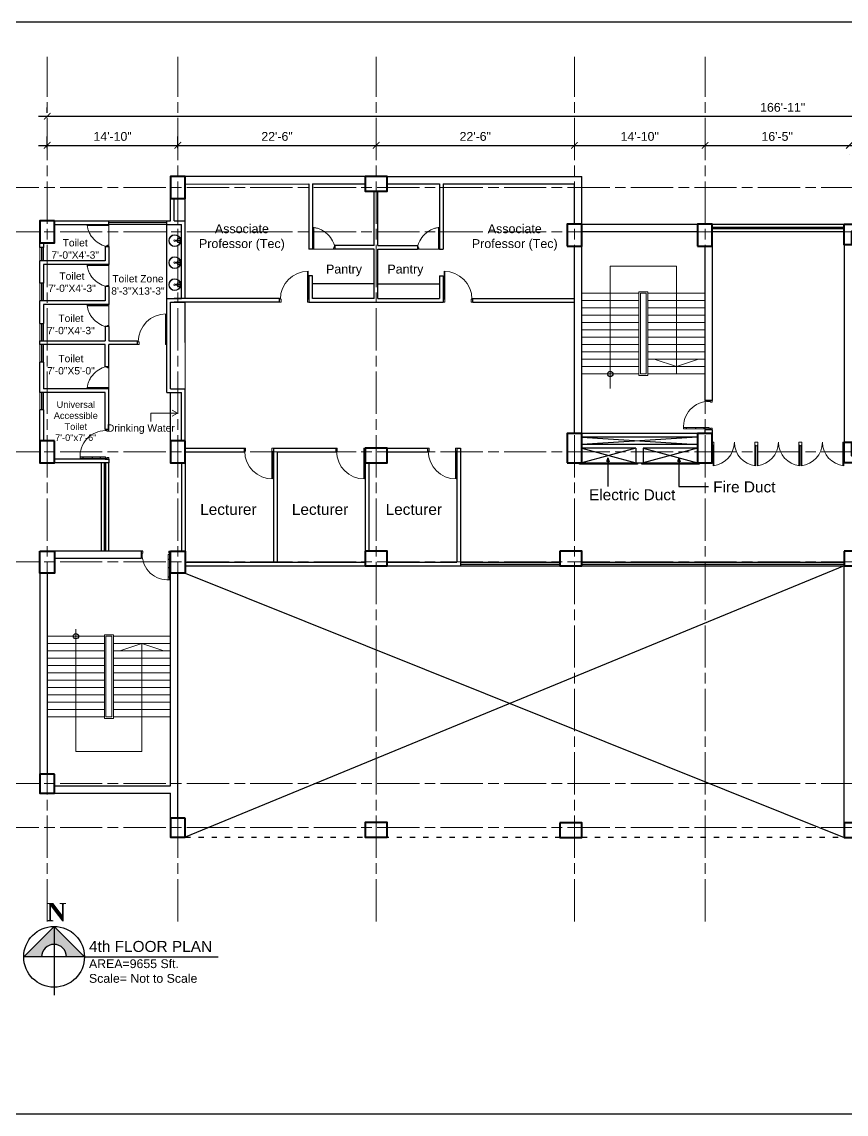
# Model space of a CAD drawing. Header units: inches. Extents: x -12 to 20935469, y -1604 to 24729220.
# Drawn here: x 20887924 to 20889047, y 24714405 to 24715893 of the extents above; entities that cross this region are included whole.
import ezdxf

# ---------------------------------------------------------------- set-up
doc = ezdxf.new("R2010")
doc.units = ezdxf.units.IN
doc.header["$LTSCALE"] = 0.03
doc.header["$MEASUREMENT"] = 0
doc.header["$PDMODE"] = 32
doc.header["$PDSIZE"] = 15
doc.linetypes.add('ACAD_ISO03W100', pattern=[30, 12, -18])
doc.linetypes.add('ACAD_ISO08W100', pattern=[36, 24, -3, 6, -3])
for name, color, linetype, lineweight in [('column', 1, 'Continuous', 40), ('Dim Line', 252, 'Continuous', 13), ('Door', 7, 'Continuous', 18), ('Gas', 21, 'Continuous', 5), ('Glass Line', 252, 'Continuous', 9), ('Grid Line', 252, 'Continuous', 18), ('Hatch', 253, 'Continuous', 15), ('Low Wall', 7, 'Continuous', 30), ('Main Wall', 7, 'Continuous', 30), ('RAIL', 23, 'Continuous', 13), ('STAIR', 46, 'Continuous', 15), ('TOILET FIXTURE', 142, 'Continuous', 5), ('wind.', 150, 'Continuous', 20)]:
    doc.layers.add(name, color=color, linetype=linetype, lineweight=lineweight)
doc.layers.add('FUR', color=251, linetype='Continuous')
doc.layers.add('TEXT', color=7, linetype='Continuous')
doc.styles.add('2', font='swisscl.ttf')
doc.styles.add('RomanS', font='arial.ttf', dxfattribs={"height": 12})
doc.styles.get("Standard").update_dxf_attribs({"font": 'timesbd.ttf'})
doc.dimstyles.new('Aec_Arch_I', dxfattribs={"dimscale": 96, "dimtxt": 12, "dimasz": 0.09375, "dimexe": 0.125, "dimexo": 0.125, "dimgap": 0.0625, "dimtad": 1, "dimdec": 0, "dimzin": 3, "dimdsep": 46, "dimlunit": 4, "dimtxsty": 'RomanS', "dimblk1": 'ARCHTICK', "dimblk2": 'ARCHTICK', "dimsah": 1, "dimcen": 0.09375, "dimdle": 0.125, "dimadec": 0, "dimazin": 0, "dimtfac": 0.75, "dimtdec": 0, "dimtmove": 2, "dimatfit": 3, "dimldrblk": 'ARCHTICK', "dimfxl": 1, "dimfrac": 1, "dimtolj": 1, "dimtzin": 0, "dimarcsym": 0})

# ---------------------------------------------------------------- blocks, each defined once
blk = doc.blocks.new('Door_45')
at = {"layer": 'Door'}
for p, q in [((1.5, 5), (1.5, 44)), ((1.5, 40), (2.2, 40)), ((2.2, 40), (2.2, 39.5)), ((2.2, 39.5), (2.7, 39.5)), ((2.7, 39.5), (2.7, 40)), ((2.7, 40), (3.5, 40)), ((3.5, 44), (3.5, 5)), ((1.5, 25.8), (2.2, 25.8)), ((2.2, 25.8), (2.2, 25.3)), ((2.2, 25.3), (2.7, 25.3)), ((2.7, 25.8), (3.5, 25.8)), ((2.7, 25.3), (2.7, 25.8)), ((0, 0), (0, 5)), ((0, 5), (1.5, 5)), ((1.5, 12.6), (2.2, 12.6)), ((3.5, 5), (1.5, 5)), ((1.5, 5), (1.5, 3)), ((1.5, 3), (2.5, 3)), ((2.2, 12.6), (2.2, 13.1)), ((2.2, 13.1), (2.7, 13.1)), ((2.5, 3), (2.5, 0)), ((2.7, 13.1), (2.7, 12.6)), ((2.7, 12.6), (3.5, 12.6)), ((42.5, 3), (42.5, 0)), ((43.5, 3), (42.5, 3)), ((45, 5), (43.5, 5)), ((43.5, 5), (43.5, 3)), ((45, 0), (45, 5)), ((2.5, 0), (0, 0)), ((42.5, 0), (45, 0))]:
    blk.add_line(p, q, dxfattribs=at)
blk.add_arc((4.7, 5.3), 38.8, 359.6233, 94.6685, dxfattribs=at)
blk = doc.blocks.new('sssss-flat-876')
at = {"layer": 'Door', "linetype": 'Continuous', "ltscale": 3}
blk.add_line((3666.5, 84027.2), (3666.5, 84055.7), dxfattribs=at)
at = {"layer": 'Door', "linetype": 'Continuous', "ltscale": 3, "extrusion": (-7.21527e-09, -3.35624e-18, 1), "elevation": 0}
for points in [[(3666.5, 84057.2), (3666.5, 84055.7), (3668.4, 84055.7), (3668.4, 84056.5), (3670.2, 84056.5), (3670.2, 84057.2)], [(3668.4, 84055.7), (3696.2, 84055.7), (3696.2, 84056.5), (3668.4, 84056.5)]]:
    blk.add_lwpolyline(points, close=True, dxfattribs=at)
at = {"layer": 'Door', "linetype": 'Continuous', "ltscale": 3, "flags": 128}
blk.add_lwpolyline([(3670.2, 84027.2, 0.04096), (3675.5, 84028.9, 0.082496), (3684.9, 84034.8, 0.052187), (3689.7, 84040, 0.043988), (3692.9, 84045, 0.036571), (3694.8, 84049.6, 0.034751), (3695.9, 84054.2, 0.011435), (3696.2, 84055.7)], format="xyb", dxfattribs=at)
at = {"layer": 'Door', "linetype": 'Continuous', "ltscale": 3}
blk.add_lwpolyline([(3666.5, 84027.2), (3666.5, 84028.7), (3668.4, 84028.7), (3668.4, 84027.9), (3670.2, 84027.9), (3670.2, 84027.2)], close=True, dxfattribs=at)
blk = doc.blocks.new('$D40')
at = {"layer": 'Door'}
for p, q in [((1, 4), (1, 42)), ((2, 0), (2, 42)), ((1, 5), (0, 5)), ((2, 0), (0, 0)), ((2, 4), (1, 4)), ((39, 4), (38, 4)), ((38, 4), (38, 0)), ((40, 0), (38, 0)), ((40, 5), (39, 5)), ((39, 5), (39, 4))]:
    blk.add_line(p, q, dxfattribs=at)
blk.add_arc((1, 4), 38, 0, 90, dxfattribs=at)
blk = doc.blocks.new('A$C36295410')
at = {"layer": 'Door'}
for p, q in [((1, 4), (1, 32)), ((2, 0), (2, 32)), ((58, 0), (58, 32)), ((59, 4), (59, 32)), ((1, 5), (0, 5)), ((2, 4), (1, 4)), ((58, 4), (59, 4)), ((59, 5), (60, 5)), ((2, 0), (0, 0)), ((58, 0), (60, 0))]:
    blk.add_line(p, q, dxfattribs=at)
for centre, start, end in [((-2.5, -0.3), 0.5906, 83.7783), ((62.5, -0.3), 96.2217, 179.4094)]:
    blk.add_arc(centre, 32.5, start, end, dxfattribs=at)
blk = doc.blocks.new('_ArchTick')
at = {"color": 0, "linetype": 'ByBlock', "lineweight": 35, "const_width": 0.15}
blk.add_lwpolyline([(-0.5, -0.5), (0.5, 0.5)], dxfattribs=at)
blk = doc.blocks.new('*D14')
at = {"layer": 'Defpoints', "color": 0, "transparency": 16777216}
for p in [(20831126.3, 24724578.2), (20830948.3, 24724562.3), (20831126.3, 24724562.3)]:
    blk.add_point(p, dxfattribs=at)
at = {"layer": 'Dim Line', "color": 0, "lineweight": -2, "transparency": 16777216}
for p, q in [((20830948.3, 24724574.3), (20830948.3, 24724590.2)), ((20831126.3, 24724574.3), (20831126.3, 24724590.2)), ((20830936.3, 24724578.2), (20831138.3, 24724578.2))]:
    blk.add_line(p, q, dxfattribs=at)
at = {"layer": 'Dim Line', "color": 0, "lineweight": -2, "transparency": 16777216, "xscale": 9, "yscale": 9, "zscale": 9, "rotation": 180}
blk.add_blockref('_ArchTick', (20830948.3, 24724578.2), dxfattribs=at)
at = {"layer": 'Dim Line', "color": 0, "lineweight": -2, "transparency": 16777216, "xscale": 9, "yscale": 9, "zscale": 9}
blk.add_blockref('_ArchTick', (20831126.3, 24724578.2), dxfattribs=at)
at = {"layer": 'Dim Line', "color": 0, "transparency": 16777216, "insert": (20831037.3, 24724590.3), "char_height": 12, "attachment_point": 5, "style": 'RomanS'}
blk.add_mtext('\\A1;14\'-10"', dxfattribs=at)
blk = doc.blocks.new('*D7')
at = {"layer": 'Defpoints', "color": 0, "transparency": 16777216}
for p in [(20831396.3, 24724578.2), (20831396.3, 24724578.2), (20831126.3, 24724562.3)]:
    blk.add_point(p, dxfattribs=at)
at = {"layer": 'Dim Line', "color": 0, "lineweight": -2, "transparency": 16777216}
for p, q in [((20831126.3, 24724574.3), (20831126.3, 24724590.2)), ((20831114.3, 24724578.2), (20831408.3, 24724578.2))]:
    blk.add_line(p, q, dxfattribs=at)
at = {"layer": 'Dim Line', "color": 0, "lineweight": -2, "transparency": 16777216, "xscale": 9, "yscale": 9, "zscale": 9, "rotation": 180}
blk.add_blockref('_ArchTick', (20831126.3, 24724578.2), dxfattribs=at)
at = {"layer": 'Dim Line', "color": 0, "lineweight": -2, "transparency": 16777216, "xscale": 9, "yscale": 9, "zscale": 9}
blk.add_blockref('_ArchTick', (20831396.3, 24724578.2), dxfattribs=at)
at = {"layer": 'Dim Line', "color": 0, "transparency": 16777216, "insert": (20831261.3, 24724590.3), "char_height": 12, "attachment_point": 5, "style": 'RomanS'}
blk.add_mtext('\\A1;22\'-6"', dxfattribs=at)
blk = doc.blocks.new('*D8')
at = {"layer": 'Defpoints', "color": 0, "transparency": 16777216}
for p in [(20831396.3, 24724578.2), (20831666.3, 24724578.2), (20831666.3, 24724578.2)]:
    blk.add_point(p, dxfattribs=at)
at = {"layer": 'Dim Line', "color": 0, "lineweight": -2, "transparency": 16777216}
blk.add_line((20831384.3, 24724578.2), (20831678.3, 24724578.2), dxfattribs=at)
at = {"layer": 'Dim Line', "color": 0, "lineweight": -2, "transparency": 16777216, "xscale": 9, "yscale": 9, "zscale": 9, "rotation": 180}
blk.add_blockref('_ArchTick', (20831396.3, 24724578.2), dxfattribs=at)
at = {"layer": 'Dim Line', "color": 0, "lineweight": -2, "transparency": 16777216, "xscale": 9, "yscale": 9, "zscale": 9}
blk.add_blockref('_ArchTick', (20831666.3, 24724578.2), dxfattribs=at)
at = {"layer": 'Dim Line', "color": 0, "transparency": 16777216, "insert": (20831531.3, 24724590.3), "char_height": 12, "attachment_point": 5, "style": 'RomanS'}
blk.add_mtext('\\A1;22\'-6"', dxfattribs=at)
blk = doc.blocks.new('*D9')
at = {"layer": 'Defpoints', "color": 0, "transparency": 16777216}
for p in [(20831666.3, 24724578.2), (20831844.3, 24724578.2), (20831844.3, 24724578.2)]:
    blk.add_point(p, dxfattribs=at)
at = {"layer": 'Dim Line', "color": 0, "lineweight": -2, "transparency": 16777216}
blk.add_line((20831654.3, 24724578.2), (20831856.3, 24724578.2), dxfattribs=at)
at = {"layer": 'Dim Line', "color": 0, "lineweight": -2, "transparency": 16777216, "xscale": 9, "yscale": 9, "zscale": 9, "rotation": 180}
blk.add_blockref('_ArchTick', (20831666.3, 24724578.2), dxfattribs=at)
at = {"layer": 'Dim Line', "color": 0, "lineweight": -2, "transparency": 16777216, "xscale": 9, "yscale": 9, "zscale": 9}
blk.add_blockref('_ArchTick', (20831844.3, 24724578.2), dxfattribs=at)
at = {"layer": 'Dim Line', "color": 0, "transparency": 16777216, "insert": (20831755.3, 24724590.3), "char_height": 12, "attachment_point": 5, "style": 'RomanS'}
blk.add_mtext('\\A1;14\'-10"', dxfattribs=at)
blk = doc.blocks.new('*D21')
at = {"layer": 'Defpoints', "color": 0, "transparency": 16777216}
for p in [(20831844.3, 24724578.2), (20832040.8, 24724578.2), (20832040.8, 24724578.2)]:
    blk.add_point(p, dxfattribs=at)
at = {"layer": 'Dim Line', "color": 0, "lineweight": -2, "transparency": 16777216}
for p, q in [((20831832.3, 24724578.2), (20832052.8, 24724578.2)), ((20831844.3, 24724566.2), (20831844.3, 24724566.2)), ((20832040.8, 24724566.2), (20832040.8, 24724566.2))]:
    blk.add_line(p, q, dxfattribs=at)
at = {"layer": 'Dim Line', "color": 0, "lineweight": -2, "transparency": 16777216, "xscale": 9, "yscale": 9, "zscale": 9, "rotation": 180}
blk.add_blockref('_ArchTick', (20831844.3, 24724578.2), dxfattribs=at)
at = {"layer": 'Dim Line', "color": 0, "lineweight": -2, "transparency": 16777216, "xscale": 9, "yscale": 9, "zscale": 9}
blk.add_blockref('_ArchTick', (20832040.8, 24724578.2), dxfattribs=at)
at = {"layer": 'Dim Line', "color": 0, "transparency": 16777216, "insert": (20831942.5, 24724590.3), "char_height": 12, "attachment_point": 5, "style": 'RomanS'}
blk.add_mtext('\\A1;16\'-5"', dxfattribs=at)
blk = doc.blocks.new('*D22')
at = {"layer": 'Defpoints', "color": 0, "transparency": 16777216}
for p in [(20832040.8, 24724578.2), (20832166.8, 24724578.2), (20832166.8, 24724578.2)]:
    blk.add_point(p, dxfattribs=at)
at = {"layer": 'Dim Line', "color": 0, "lineweight": -2, "transparency": 16777216}
for p, q in [((20832028.8, 24724578.2), (20832178.8, 24724578.2)), ((20832040.8, 24724566.2), (20832040.8, 24724566.2)), ((20832166.8, 24724566.2), (20832166.8, 24724566.2))]:
    blk.add_line(p, q, dxfattribs=at)
at = {"layer": 'Dim Line', "color": 0, "lineweight": -2, "transparency": 16777216, "xscale": 9, "yscale": 9, "zscale": 9, "rotation": 180}
blk.add_blockref('_ArchTick', (20832040.8, 24724578.2), dxfattribs=at)
at = {"layer": 'Dim Line', "color": 0, "lineweight": -2, "transparency": 16777216, "xscale": 9, "yscale": 9, "zscale": 9}
blk.add_blockref('_ArchTick', (20832166.8, 24724578.2), dxfattribs=at)
at = {"layer": 'Dim Line', "color": 0, "transparency": 16777216, "insert": (20832103.8, 24724590.3), "char_height": 12, "attachment_point": 5, "style": 'RomanS'}
blk.add_mtext('\\A1;10\'-6"', dxfattribs=at)
blk = doc.blocks.new('*D13')
at = {"layer": 'Defpoints', "color": 0, "transparency": 16777216}
for p in [(20830948.3, 24724610.7), (20832951.8, 24724617.8), (20832951.8, 24724610.7)]:
    blk.add_point(p, dxfattribs=at)
at = {"layer": 'Dim Line', "color": 0, "lineweight": -2, "transparency": 16777216}
for p, q in [((20830948.3, 24724622.7), (20830948.3, 24724629.8)), ((20832951.8, 24724622.7), (20832951.8, 24724629.8)), ((20830936.3, 24724617.8), (20832963.8, 24724617.8))]:
    blk.add_line(p, q, dxfattribs=at)
at = {"layer": 'Dim Line', "color": 0, "lineweight": -2, "transparency": 16777216, "xscale": 9, "yscale": 9, "zscale": 9, "rotation": 180}
blk.add_blockref('_ArchTick', (20830948.3, 24724617.8), dxfattribs=at)
at = {"layer": 'Dim Line', "color": 0, "lineweight": -2, "transparency": 16777216, "xscale": 9, "yscale": 9, "zscale": 9}
blk.add_blockref('_ArchTick', (20832951.8, 24724617.8), dxfattribs=at)
at = {"layer": 'Dim Line', "color": 0, "transparency": 16777216, "insert": (20831950, 24724629.9), "char_height": 12, "attachment_point": 5, "style": 'RomanS'}
blk.add_mtext('\\A1;166\'-11"', dxfattribs=at)
blk = doc.blocks.new('7-flat-72')
at = {"layer": 'Glass Line', "color": 8, "ltscale": 20}
for p, q in [((-64478.7, 376960.5), (-64480.3, 376960.5)), ((-64480.3, 376959.5), (-64480.3, 376960.5)), ((-64480.3, 376959.5), (-64480.3, 376960.5)), ((-64478.7, 376959.5), (-64480.3, 376959.5)), ((-64480.3, 376959.1), (-64480.3, 376959.4)), ((-64478.7, 376959.4), (-64480.3, 376959.4)), ((-64478.7, 376959.1), (-64480.3, 376959.1)), ((-64480.2, 376959.4), (-64480.2, 376959.5)), ((-64480.1, 376959.5), (-64480.1, 376960.5)), ((-64479.9, 376959.5), (-64479.9, 376960.5)), ((-64479.5, 376959.5), (-64479.5, 376960.5)), ((-64479.1, 376959.5), (-64479.1, 376960.5)), ((-64478.9, 376959.5), (-64478.9, 376960.5)), ((-64478.9, 376959.4), (-64478.9, 376959.5)), ((-64478.8, 376959.5), (-64478.8, 376960.5)), ((-64478.7, 376959.5), (-64478.7, 376960.5)), ((-64478.7, 376959.1), (-64478.7, 376959.4)), ((-64475.1, 376959.4), (-64476.9, 376959.4)), ((-64476.9, 376959.1), (-64476.9, 376959.4)), ((-64475.1, 376959.1), (-64476.9, 376959.1)), ((-64476.6, 376959.4), (-64476.6, 376966.6)), ((-64475.5, 376966.6), (-64476.6, 376966.6)), ((-64475.5, 376959.4), (-64475.5, 376966.6)), ((-64475.1, 376959.1), (-64475.1, 376959.4)), ((-64473.3, 376960.5), (-64471.7, 376960.5)), ((-64473.3, 376959.5), (-64473.3, 376960.5)), ((-64473.3, 376959.5), (-64473.3, 376960.5)), ((-64473.3, 376959.5), (-64471.7, 376959.5)), ((-64473.3, 376959.1), (-64473.3, 376959.4)), ((-64473.3, 376959.4), (-64471.7, 376959.4)), ((-64473.3, 376959.1), (-64471.7, 376959.1)), ((-64473.1, 376959.5), (-64473.1, 376960.5)), ((-64473.1, 376959.4), (-64473.1, 376959.5)), ((-64472.9, 376959.5), (-64472.9, 376960.5)), ((-64472.5, 376959.5), (-64472.5, 376960.5)), ((-64472.1, 376959.5), (-64472.1, 376960.5)), ((-64471.9, 376959.5), (-64471.9, 376960.5)), ((-64471.9, 376959.4), (-64471.9, 376959.5)), ((-64471.8, 376959.5), (-64471.8, 376960.5)), ((-64471.7, 376959.5), (-64471.7, 376960.5)), ((-64471.7, 376959.1), (-64471.7, 376959.4))]:
    blk.add_line(p, q, dxfattribs=at)
blk.add_circle((-64476, 376968.4, 0), 1.08, dxfattribs=at)
for radius, start, end in [(8.1, 273.8334, 266.1883), (7.55, 274.115, 265.9068)]:
    blk.add_arc((-64476, 376968.4, 0), radius, start, end, dxfattribs=at)
blk = doc.blocks.new('SFSFSFS-flat-72')
at = {"layer": 'TOILET FIXTURE', "ltscale": 0.2}
blk.add_lwpolyline([(-3918.5, -3608.1), (-3918.5, -3602.7), (-3923.9, -3602.7), (-3923.9, -3608.1)], close=True, dxfattribs=at)
at = {"layer": 'TOILET FIXTURE', "ltscale": 20}
blk.add_blockref('7-flat-72', (60554.8, -380567.2), dxfattribs=at)
blk = doc.blocks.new('fff')
at = {"layer": 'Grid Line', "color": 252, "linetype": 'ACAD_ISO08W100', "lineweight": 9, "ltscale": 80, "true_color": 0x939598}
for p, q in [((20830948.3, 24723521.1), (20830948.3, 24724698.8)), ((20831126.3, 24723521.1), (20831126.3, 24724698.8)), ((20831396.3, 24723521.1), (20831396.3, 24724698.8)), ((20831666.3, 24723521.1), (20831666.3, 24724698.8)), ((20831844.3, 24723521.1), (20831844.3, 24724698.8)), ((20833096.9, 24724520.6), (20830726.1, 24724520.6)), ((20833096.9, 24724460.6), (20830726.1, 24724460.6)), ((20833096.9, 24724160.7), (20830726.1, 24724160.7)), ((20833096.9, 24724010.7), (20830726.1, 24724010.7)), ((20833096.9, 24723708.7), (20830726.1, 24723708.7)), ((20833096.9, 24723648.8), (20830726.1, 24723648.8))]:
    blk.add_line(p, q, dxfattribs=at)
at = {"layer": 'Dim Line'}
for base, p1, p2, picture, middle in [((20832951.7523, 24724617.8128), (20830948.3088, 24724610.7482), (20832951.7523, 24724610.7482), '*D13', (20831950.0306, 24724629.9397)), ((20831126.3, 24724578.2), (20830948.3, 24724562.3), (20831126.3, 24724562.3), '*D14', (20831037.3, 24724590.3)), ((20831396.3, 24724578.2), (20831126.3, 24724562.3), (20831396.3, 24724578.2), '*D7', (20831261.3, 24724590.3)), ((20831666.3, 24724578.2), (20831396.3, 24724578.2), (20831666.3, 24724578.2), '*D8', (20831531.3, 24724590.3)), ((20831844.3, 24724578.2), (20831666.3, 24724578.2), (20831844.3, 24724578.2), '*D9', (20831755.3, 24724590.3)), ((20832040.7792, 24724578.1666), (20831844.25, 24724578.1666), (20832040.7792, 24724578.1666), '*D21', (20831942.5146, 24724590.2934)), ((20832166.8, 24724578.2), (20832040.8, 24724578.2), (20832166.8, 24724578.2), '*D22', (20832103.8, 24724590.3))]:
    dim = blk.add_linear_dim(base=base, p1=p1, p2=p2, dimstyle='Aec_Arch_I', dxfattribs=at)
    dim.commit()
    dim.dimension.update_dxf_attribs({"geometry": picture, "text_midpoint": middle})

msp = doc.modelspace()

# ---------------------------------------------------------------- hatches: boundary and pattern name
at = {"layer": 'Low Wall'}
h = msp.add_hatch(color=256, dxfattribs=at)
h.paths.add_polyline_path([(20887951.1, 24714618.8), (20887926.7, 24714618.8), (20887968.1, 24714660.2), (20887968.1, 24714635.8, 0.414214)])
h.paths.add_polyline_path([(20887968.1, 24714635.8), (20887968.1, 24714660.2), (20888009.5, 24714618.8), (20887985.2, 24714618.8, 0.414214)])

# ---------------------------------------------------------------- linework, layer by layer
for p, q in [((20888146.8, 24715515.7), (20888146.8, 24715651.5)), ((20888121.8, 24715515.7), (20888121.8, 24715616.7)), ((20888391.3, 24715583.7), (20888391.3, 24715583.7)), ((20888404.3, 24715535.7), (20888320.3, 24715535.7)), ((20888409.3, 24715535.7), (20888493.3, 24715535.7)), ((20888146.8, 24715455.7), (20888146.8, 24715510.7)), ((20888126.8, 24715321.8), (20888126.8, 24715387.8)), ((20888686.8, 24715326.8), (20888844.7, 24715316.8)), ((20888844.7, 24715326.8), (20888686.8, 24715316.8)), ((20888760.7, 24715311.8), (20888686.8, 24715291.8)), ((20888686.8, 24715311.8), (20888760.7, 24715291.8)), ((20888770.7, 24715311.8), (20888844.7, 24715291.8)), ((20888844.7, 24715311.8), (20888770.7, 24715291.8)), ((20888037.8, 24715297), (20888042.8, 24715297)), ((20888722.3, 24715298.5), (20888720.7, 24715293.1)), ((20888722.3, 24715298.5), (20888722.3, 24715259.6)), ((20888722.3, 24715298.5), (20888724, 24715293.1)), ((20888819, 24715298.5), (20888817.4, 24715293.1)), ((20888819, 24715298.5), (20888819, 24715259.4)), ((20888819, 24715298.5), (20888820.7, 24715293.1)), ((20888032.8, 24715171.8), (20888032.8, 24715291.9)), ((20888036.8, 24715171.8), (20888036.8, 24715291.9)), ((20888038.8, 24715171.8), (20888038.8, 24715291.9)), ((20888042.8, 24715171.8), (20888042.8, 24715291.9)), ((20888819, 24715259.4), (20888859.7, 24715259.4)), ((20888089, 24715171.6), (20887986.8, 24715171.6)), ((20889044.3, 24715151.6), (20888146.8, 24714781.7)), ((20888521.8, 24715156.6), (20888656.8, 24715156.6)), ((20888521.8, 24715153.6), (20888656.8, 24715153.6)), ((20888521.8, 24715151.6), (20888656.8, 24715151.6)), ((20888686.8, 24715156.6), (20889044.3, 24715156.6)), ((20888686.8, 24715153.6), (20889044.3, 24715153.6)), ((20888686.8, 24715151.6), (20889044.3, 24715151.6)), ((20888146.8, 24715141.6), (20889044.3, 24714781.6)), ((20887968.1, 24714660.2), (20887968.1, 24714566.8)), ((20888009.5, 24714618.8), (20888191.8, 24714618.8))]:
    msp.add_line(p, q)
at = {"linetype": 'ACAD_ISO03W100', "ltscale": 20}
msp.add_line((20888146.8, 24714781.7), (20889044.2, 24714781.7), dxfattribs=at)
for points in [[(20888683.7, 24715291.8), (20888763, 24715291.8), (20888763, 24715289.8), (20888683.7, 24715289.8)], [(20888768.7, 24715291.8), (20888847, 24715291.8), (20888847, 24715289.8), (20888768.7, 24715289.8)]]:
    msp.add_lwpolyline(points, close=True)
msp.add_lwpolyline([(20888009.5, 24714618.8), (20887926.7, 24714618.7)])
for centre, radius in [((20888725.7, 24715412.9), 3.61), ((20887997.8, 24715055.6), 3.61), ((20887968.1, 24714618.8), 41.4)]:
    msp.add_circle(centre, radius)
at = {"layer": 'column', "lineweight": 40, "ltscale": 20}
for points in [[(20888146.8, 24715681.7), (20888126.8, 24715681.7), (20888126.8, 24715651.7), (20888146.8, 24715651.7)], [(20888391.8, 24715681.7), (20888391.8, 24715661.7), (20888421.8, 24715661.7), (20888421.8, 24715681.7)], [(20887968.8, 24715621.7), (20887948.8, 24715621.7), (20887948.8, 24715591.7), (20887968.8, 24715591.7)], [(20888666.8, 24715586.9), (20888686.8, 24715586.9), (20888686.8, 24715616.9), (20888666.8, 24715616.9)], [(20888844.7, 24715586.9), (20888864.7, 24715586.9), (20888864.7, 24715616.9), (20888844.7, 24715616.9)], [(20888666.8, 24715291.8), (20888686.8, 24715291.8), (20888686.8, 24715331.8), (20888666.8, 24715331.8)], [(20888844.7, 24715291.8), (20888864.7, 24715291.8), (20888864.7, 24715331.8), (20888844.7, 24715331.8)], [(20887968.8, 24715321.8), (20887948.8, 24715321.8), (20887948.8, 24715291.8), (20887968.8, 24715291.8)], [(20888146.8, 24715321.8), (20888126.8, 24715321.8), (20888126.8, 24715291.8), (20888146.8, 24715291.8)], [(20888391.8, 24715311.8), (20888391.8, 24715291.8), (20888421.8, 24715291.8), (20888421.8, 24715311.8)], [(20887948.8, 24715171.6), (20887968.8, 24715171.6), (20887968.8, 24715141.6), (20887948.8, 24715141.6)], [(20888126.8, 24715171.6), (20888146.8, 24715171.6), (20888146.8, 24715141.6), (20888126.8, 24715141.6)], [(20888391.8, 24715171.6), (20888391.8, 24715151.6), (20888421.8, 24715151.6), (20888421.8, 24715171.6)], [(20888656.8, 24715171.6), (20888656.8, 24715151.6), (20888686.8, 24715151.6), (20888686.8, 24715171.6)], [(20889044.3, 24715171.6), (20889044.3, 24715151.6), (20889074.3, 24715151.6), (20889074.3, 24715171.6)], [(20887968.8, 24714867.6), (20887948.8, 24714867.6), (20887948.8, 24714841.6), (20887968.8, 24714841.6)], [(20888146.8, 24714807.7), (20888126.8, 24714807.7), (20888126.8, 24714781.7), (20888146.8, 24714781.7)], [(20888421.8, 24714781.7), (20888421.8, 24714801.7), (20888391.8, 24714801.7), (20888391.8, 24714781.7)], [(20888656.8, 24714801.6), (20888656.8, 24714781.6), (20888686.8, 24714781.6), (20888686.8, 24714801.6)], [(20889044.3, 24714801.6), (20889044.3, 24714781.6), (20889074.3, 24714781.6), (20889074.3, 24714801.6)]]:
    msp.add_lwpolyline(points, close=True, dxfattribs=at)
for points in [[(20889044.3, 24715616.8), (20889072.3, 24715616.8), (20889072.3, 24715606.8), (20889054.3, 24715606.8), (20889054.3, 24715588.8), (20889044.3, 24715588.8), (20889044.3, 24715616.8)], [(20889044.3, 24715291.8), (20889044.3, 24715319.8), (20889054.3, 24715319.8), (20889054.3, 24715301.8), (20889072.3, 24715301.8), (20889072.3, 24715291.8), (20889044.3, 24715291.8)]]:
    msp.add_lwpolyline(points, dxfattribs=at)
at = {"layer": 'Defpoints'}
msp.add_lwpolyline([(20887725.3, 24715892.5), (20890162.4, 24715892.5), (20890162.4, 24714404.5), (20887725.3, 24714404.5)], close=True, dxfattribs=at)
at = {"layer": 'Gas', "color": 0, "lineweight": 5}
for points in [[(20888776.7, 24715410.9), (20888764.7, 24715410.9), (20888764.7, 24715524.9), (20888776.7, 24715524.9)], [(20888774.7, 24715412.9), (20888766.7, 24715412.9), (20888766.7, 24715522.9), (20888774.7, 24715522.9)], [(20888048.8, 24715057.6), (20888036.8, 24715057.6), (20888036.8, 24714943.6), (20888048.8, 24714943.6)], [(20888046.8, 24715055.6), (20888038.8, 24715055.6), (20888038.8, 24714945.6), (20888046.8, 24714945.6)]]:
    msp.add_lwpolyline(points, close=True, dxfattribs=at)
at = {"layer": 'Gas', "color": 0, "lineweight": 35}
msp.add_lwpolyline([(20889044.3, 24715291.8), (20889044.3, 24715291.8)], dxfattribs=at)
at = {"layer": 'Hatch', "lineweight": 5}
msp.add_line((20888146.8, 24715392.8), (20888146.8, 24715510.7), dxfattribs=at)
at = {"layer": 'Low Wall'}
for p, q in [((20888864.7, 24715616.8), (20889044.3, 24715616.8)), ((20888864.7, 24715606.8), (20889044.3, 24715606.8))]:
    msp.add_line(p, q, dxfattribs=at)
at = {"layer": 'Low Wall', "color": 0}
msp.add_lwpolyline([(20887926.7, 24714618.8), (20887968.1, 24714660.2), (20888009.5, 24714618.8)], dxfattribs=at)
at = {"layer": 'Low Wall'}
msp.add_arc((20887968.1, 24714618.8), 17, 0, 180, dxfattribs=at)
at = {"layer": 'Main Wall'}
for p, q in [((20888391.8, 24715681.7), (20888146.8, 24715681.7)), ((20888421.8, 24715681.7), (20888686.8, 24715681.7)), ((20888686.8, 24715616.9), (20888686.8, 24715681.7)), ((20888146.8, 24715671.6), (20888315.3, 24715671.7)), ((20888315.3, 24715671.7), (20888315.3, 24715582.7)), ((20888320.3, 24715671.7), (20888391.8, 24715671.7)), ((20888320.3, 24715671.7), (20888320.3, 24715582.7)), ((20888421.8, 24715671.7), (20888493.3, 24715671.7)), ((20888493.3, 24715671.7), (20888493.3, 24715582.7)), ((20888498.3, 24715671.7), (20888676.8, 24715671.7)), ((20888498.3, 24715671.7), (20888498.3, 24715582.7)), ((20888676.8, 24715616.9), (20888676.8, 24715671.7)), ((20888404.3, 24715587.7), (20888404.3, 24715661.7)), ((20888409.3, 24715587.7), (20888409.3, 24715661.7)), ((20888126.8, 24715621.5), (20888126.8, 24715651.5)), ((20888131.8, 24715621.7), (20888131.8, 24715651.5)), ((20888676.8, 24715635.7), (20888676.8, 24715635.7)), ((20888676.8, 24715629.7), (20888676.8, 24715629.7)), ((20888686.8, 24715616.9), (20888844.7, 24715616.9)), ((20888404.3, 24715587.7), (20888404.3, 24715606.7)), ((20888409.3, 24715587.7), (20888409.3, 24715606.7)), ((20888686.8, 24715331.8), (20888686.8, 24715606.9)), ((20888686.8, 24715606.9), (20888844.7, 24715606.9)), ((20888320.3, 24715582.7), (20888315.3, 24715582.7)), ((20888350.3, 24715587.7), (20888350.3, 24715582.7)), ((20888404.3, 24715587.7), (20888350.3, 24715587.7)), ((20888404.3, 24715582.7), (20888350.3, 24715582.7)), ((20888404.3, 24715515.7), (20888404.3, 24715582.7)), ((20888409.3, 24715587.7), (20888463.3, 24715587.7)), ((20888409.3, 24715582.7), (20888463.3, 24715582.7)), ((20888409.3, 24715515.7), (20888409.3, 24715582.7)), ((20888463.3, 24715587.7), (20888463.3, 24715582.7)), ((20888493.3, 24715582.7), (20888498.3, 24715582.7)), ((20888676.8, 24715331.8), (20888676.8, 24715586.9)), ((20888854.7, 24715586.9), (20888854.7, 24715376.8)), ((20888864.7, 24715586.9), (20888864.7, 24715376.8)), ((20888315.3, 24715546.7), (20888315.3, 24715510.7)), ((20888320.3, 24715546.7), (20888315.3, 24715546.7)), ((20888320.3, 24715515.7), (20888320.3, 24715546.7)), ((20888493.3, 24715546.7), (20888498.3, 24715546.7)), ((20888493.3, 24715546.7), (20888493.3, 24715515.7)), ((20888498.3, 24715546.7), (20888498.3, 24715510.7)), ((20888275.3, 24715515.7), (20888131.8, 24715515.7)), ((20888275.3, 24715510.7), (20888131.8, 24715510.7)), ((20888275.3, 24715510.7), (20888275.3, 24715515.7)), ((20888315.3, 24715510.7), (20888498.3, 24715510.7)), ((20888404.3, 24715515.7), (20888320.3, 24715515.7)), ((20888409.3, 24715515.7), (20888493.3, 24715515.7)), ((20888538.3, 24715515.7), (20888676.7, 24715515.7)), ((20888538.3, 24715510.7), (20888538.3, 24715515.7)), ((20888538.3, 24715510.7), (20888676.7, 24715510.7)), ((20888864.7, 24715376.8), (20888854.7, 24715376.8)), ((20888844.7, 24715331.8), (20888686.8, 24715331.8)), ((20888844.7, 24715326.8), (20888686.8, 24715326.8)), ((20888854.7, 24715336.8), (20888854.7, 24715331.8)), ((20888864.7, 24715336.8), (20888854.7, 24715336.8)), ((20888864.7, 24715336.8), (20888864.7, 24715331.8)), ((20888146.8, 24715311.8), (20888226.8, 24715311.8)), ((20888226.8, 24715311.8), (20888226.8, 24715306.8)), ((20888266.8, 24715311.8), (20888351.8, 24715311.8)), ((20888266.8, 24715311.8), (20888266.8, 24715156.6)), ((20888351.8, 24715311.8), (20888351.8, 24715306.8)), ((20888421.8, 24715311.8), (20888476.8, 24715311.8)), ((20888476.8, 24715311.8), (20888476.8, 24715306.8)), ((20888516.8, 24715311.8), (20888516.8, 24715156.6)), ((20888516.8, 24715311.8), (20888521.8, 24715311.8)), ((20888521.8, 24715311.8), (20888521.8, 24715151.6)), ((20888844.7, 24715316.8), (20888686.8, 24715316.8)), ((20888760.7, 24715311.8), (20888686.8, 24715311.8)), ((20888760.7, 24715311.8), (20888760.7, 24715291.8)), ((20888844.7, 24715311.8), (20888770.7, 24715311.8)), ((20888770.7, 24715311.8), (20888770.7, 24715291.8)), ((20888146.8, 24715306.8), (20888226.8, 24715306.8)), ((20888271.8, 24715306.8), (20888351.8, 24715306.8)), ((20888271.8, 24715306.8), (20888271.8, 24715156.6)), ((20888421.8, 24715306.8), (20888476.8, 24715306.8)), ((20888141.8, 24715291.8), (20888141.8, 24715171.6)), ((20888146.8, 24715291.8), (20888146.8, 24715171.6)), ((20888391.8, 24715291.8), (20888391.8, 24715171.6)), ((20888396.8, 24715291.8), (20888396.8, 24715171.6)), ((20888760.7, 24715291.8), (20888770.7, 24715291.8)), ((20888086.8, 24715171.6), (20887968.8, 24715171.6)), ((20888086.8, 24715161.6), (20887968.8, 24715161.6)), ((20888086.8, 24715171.6), (20888086.8, 24715161.6)), ((20888146.8, 24715156.6), (20888391.8, 24715156.6)), ((20888146.8, 24715151.6), (20888391.8, 24715151.6)), ((20888421.8, 24715156.6), (20888516.8, 24715156.6)), ((20888421.8, 24715151.6), (20888521.8, 24715151.6)), ((20887948.8, 24715141.6), (20887948.8, 24714867.6)), ((20887958.8, 24715141.6), (20887958.8, 24714867.6)), ((20888126.8, 24714851.6), (20888126.8, 24715141.7)), ((20888136.8, 24714807.7), (20888136.8, 24715141.7)), ((20887968.8, 24714851.6), (20888126.8, 24714851.6)), ((20887968.8, 24714841.6), (20888126.8, 24714841.6)), ((20888126.8, 24714807.7), (20888126.8, 24714841.6))]:
    msp.add_line(p, q, dxfattribs=at)
at = {"layer": 'Main Wall', "lineweight": 30}
for p, q in [((20887968.8, 24715621.7), (20888042.8, 24715621.7)), ((20887968.8, 24715616.7), (20888042.8, 24715616.7)), ((20888042.8, 24715616.7), (20888042.8, 24715621.7)), ((20888121.8, 24715621.7), (20888126.8, 24715621.7)), ((20888121.8, 24715616.7), (20888121.8, 24715621.7)), ((20888121.8, 24715616.7), (20888141.8, 24715616.7)), ((20888131.8, 24715621.7), (20888146.8, 24715621.7)), ((20888141.8, 24715515.7), (20888141.8, 24715616.7)), ((20888146.8, 24715515.7), (20888146.8, 24715621.7)), ((20887948.8, 24715585.1), (20887948.8, 24715591.7)), ((20888037.8, 24715586.7), (20888042.8, 24715586.7)), ((20888037.8, 24715586.7), (20888037.8, 24715567.1)), ((20888037.8, 24715567.1), (20887948.8, 24715567.1)), ((20887948.8, 24715536.4), (20887948.8, 24715567.1)), ((20888042.8, 24715562.1), (20887953.8, 24715562.1)), ((20888037.8, 24715532.1), (20888037.8, 24715512.4)), ((20888042.8, 24715532.1), (20888037.8, 24715532.1)), ((20888037.8, 24715512.4), (20887948.8, 24715512.4)), ((20887948.8, 24715481.8), (20887948.8, 24715512.4)), ((20888042.8, 24715507.4), (20887953.8, 24715507.4)), ((20887953.8, 24715507.4), (20887953.8, 24715481.8)), ((20888121.8, 24715457.8), (20888121.8, 24715515.7)), ((20888121.8, 24715515.7), (20888141.8, 24715515.7)), ((20888126.8, 24715392.8), (20888126.8, 24715510.7)), ((20888126.8, 24715510.7), (20888146.8, 24715510.7)), ((20887948.8, 24715481.8), (20887953.8, 24715481.8)), ((20888042.8, 24715477.4), (20888037.8, 24715477.4)), ((20887948.8, 24715457.8), (20888037.8, 24715457.8)), ((20887948.8, 24715452.8), (20887948.8, 24715457.8)), ((20888037.8, 24715452.8), (20887948.8, 24715452.8)), ((20888037.8, 24715422.8), (20888037.8, 24715452.8)), ((20888042.8, 24715422.8), (20888042.8, 24715452.8)), ((20888081.8, 24715452.8), (20888042.8, 24715452.8)), ((20888081.8, 24715452.8), (20888081.8, 24715457.8)), ((20888121.8, 24715387.8), (20888121.8, 24715457.8)), ((20887953.8, 24715428.8), (20887948.8, 24715428.8)), ((20887948.8, 24715387.8), (20887948.8, 24715428.8)), ((20887953.8, 24715428.8), (20887953.8, 24715392.8)), ((20888042.8, 24715422.8), (20888037.8, 24715422.8)), ((20888037.8, 24715387.8), (20887948.8, 24715387.8)), ((20888042.8, 24715392.8), (20887953.8, 24715392.8)), ((20888037.8, 24715337), (20888037.8, 24715387.8)), ((20888042.8, 24715337), (20888042.8, 24715392.8)), ((20888121.8, 24715387.8), (20888141.8, 24715387.8)), ((20888126.8, 24715392.8), (20888146.8, 24715392.8)), ((20888141.8, 24715321.8), (20888141.8, 24715387.8)), ((20888146.8, 24715321.8), (20888146.8, 24715392.8)), ((20887948.8, 24715321.8), (20887948.8, 24715363.8)), ((20887953.8, 24715363.8), (20887948.8, 24715363.8)), ((20887953.8, 24715363.8), (20887953.8, 24715321.8)), ((20888042.8, 24715337), (20888037.8, 24715337)), ((20888042.8, 24715297), (20887968.8, 24715297)), ((20888042.8, 24715297), (20888042.8, 24715292)), ((20888042.8, 24715292), (20887968.8, 24715292))]:
    msp.add_line(p, q, dxfattribs=at)
for points in [[(20887953.8, 24715585.1), (20887948.8, 24715585.1)], [(20887953.8, 24715591.7), (20887953.8, 24715585.1)], [(20888042.8, 24715586.7), (20888042.8, 24715562.1)], [(20887953.8, 24715562.1), (20887953.8, 24715536.4)], [(20887953.8, 24715536.4), (20887948.8, 24715536.4)], [(20888042.8, 24715532.1), (20888042.8, 24715507.4)], [(20888037.8, 24715477.4), (20888037.8, 24715457.8)], [(20888042.8, 24715477.4), (20888042.8, 24715457.8)], [(20888042.8, 24715457.8), (20888081.8, 24715457.8)]]:
    msp.add_lwpolyline(points, dxfattribs=at)
at = {"layer": 'Main Wall'}
for points in [[(20889044.3, 24715588.8), (20889044.3, 24715319.8), (20889044.3, 24715319.8)], [(20889044.3, 24714801.6), (20889044.3, 24715151.6)]]:
    msp.add_lwpolyline(points, dxfattribs=at)
at = {"layer": 'RAIL', "lineweight": 9}
for p, q in [((20888725.7, 24715393.1), (20888725.7, 24715559.9)), ((20888725.7, 24715559.9), (20888815.7, 24715559.9)), ((20888815.7, 24715559.9), (20888815.7, 24715412.9)), ((20888854.7, 24715432.9), (20888776.7, 24715432.9)), ((20888785.7, 24715432.9), (20888815.7, 24715422.9)), ((20888815.7, 24715422.9), (20888845.7, 24715432.9)), ((20887997.8, 24715065.3), (20887997.8, 24714898.6)), ((20888057.8, 24715035.6), (20888087.8, 24715045.6)), ((20888087.8, 24714898.6), (20888087.8, 24715045.6)), ((20888087.8, 24715045.6), (20888117.8, 24715035.6)), ((20888126.8, 24715035.6), (20888048.8, 24715035.6)), ((20887997.8, 24714898.6), (20888087.8, 24714898.6))]:
    msp.add_line(p, q, dxfattribs=at)
at = {"layer": 'STAIR', "color": 32, "lineweight": 5}
for p, q in [((20888686.8, 24715522.9), (20888764.7, 24715522.9)), ((20888776.7, 24715522.9), (20888854.7, 24715522.9)), ((20888686.8, 24715512.9), (20888764.7, 24715512.9)), ((20888776.7, 24715512.9), (20888854.7, 24715512.9)), ((20888686.8, 24715502.9), (20888764.7, 24715502.9)), ((20888686.8, 24715492.9), (20888764.7, 24715492.9)), ((20888776.7, 24715502.9), (20888854.7, 24715502.9)), ((20888776.7, 24715492.9), (20888854.7, 24715492.9)), ((20888686.8, 24715482.9), (20888764.7, 24715482.9)), ((20888776.7, 24715482.9), (20888854.7, 24715482.9)), ((20888686.8, 24715472.9), (20888764.7, 24715472.9)), ((20888686.8, 24715462.9), (20888764.7, 24715462.9)), ((20888776.7, 24715472.9), (20888854.7, 24715472.9)), ((20888776.7, 24715462.9), (20888854.7, 24715462.9)), ((20888686.8, 24715452.9), (20888764.7, 24715452.9)), ((20888776.7, 24715452.9), (20888854.7, 24715452.9)), ((20888686.8, 24715442.9), (20888764.7, 24715442.9)), ((20888686.8, 24715432.9), (20888764.7, 24715432.9)), ((20888776.7, 24715442.9), (20888854.7, 24715442.9)), ((20888794.7, 24715432.9), (20888854.7, 24715432.9)), ((20888686.8, 24715422.9), (20888764.7, 24715422.9)), ((20888776.7, 24715422.9), (20888854.7, 24715422.9)), ((20888686.8, 24715412.9), (20888764.7, 24715412.9)), ((20888776.7, 24715412.9), (20888854.7, 24715412.9)), ((20887958.8, 24715055.6), (20888036.8, 24715055.6)), ((20887958.8, 24715045.6), (20888036.8, 24715045.6)), ((20888048.8, 24715055.6), (20888126.8, 24715055.6)), ((20888048.8, 24715045.6), (20888126.8, 24715045.6)), ((20887958.8, 24715035.6), (20888036.8, 24715035.6)), ((20888066.8, 24715035.6), (20888126.8, 24715035.6)), ((20887958.8, 24715025.6), (20888036.8, 24715025.6)), ((20887958.8, 24715015.6), (20888036.8, 24715015.6)), ((20888048.8, 24715025.6), (20888126.8, 24715025.6)), ((20888048.8, 24715015.6), (20888126.8, 24715015.6)), ((20887958.8, 24715005.6), (20888036.8, 24715005.6)), ((20888048.8, 24715005.6), (20888126.8, 24715005.6)), ((20887958.8, 24714995.6), (20888036.8, 24714995.6)), ((20887958.8, 24714985.6), (20888036.8, 24714985.6)), ((20888048.8, 24714995.6), (20888126.8, 24714995.6)), ((20888048.8, 24714985.6), (20888126.8, 24714985.6)), ((20887958.8, 24714975.6), (20888036.8, 24714975.6)), ((20888048.8, 24714975.6), (20888126.8, 24714975.6)), ((20887958.8, 24714965.6), (20888036.8, 24714965.6)), ((20887958.8, 24714955.6), (20888036.8, 24714955.6)), ((20888048.8, 24714965.6), (20888126.8, 24714965.6)), ((20888048.8, 24714955.6), (20888126.8, 24714955.6)), ((20887958.8, 24714945.6), (20888036.8, 24714945.6)), ((20888048.8, 24714945.6), (20888126.8, 24714945.6))]:
    msp.add_line(p, q, dxfattribs=at)
at = {"layer": 'STAIR', "color": 253, "lineweight": 5}
for p, q in [((20888136.4, 24715359.5), (20888100.1, 24715359.5)), ((20888100.1, 24715359.5), (20888100.1, 24715348.3)), ((20888136.4, 24715359.5), (20888129.1, 24715363.5)), ((20888136.4, 24715359.5), (20888129.1, 24715355.5))]:
    msp.add_line(p, q, dxfattribs=at)
at = {"layer": 'wind.', "lineweight": 5}
for p, q in [((20888042.8, 24715621.7), (20888121.8, 24715621.7)), ((20888042.8, 24715619.7), (20888121.8, 24715619.7)), ((20888042.8, 24715618.7), (20888121.8, 24715618.7)), ((20888042.8, 24715616.7), (20888121.8, 24715616.7)), ((20888864.7, 24715612.8), (20889044.3, 24715612.8)), ((20888864.7, 24715611.8), (20889044.3, 24715611.8)), ((20888864.7, 24715610.8), (20889044.3, 24715610.8)), ((20887948.8, 24715585.1), (20887948.8, 24715567.1)), ((20887950.8, 24715585.1), (20887950.8, 24715567.1)), ((20887951.8, 24715585.1), (20887951.8, 24715567.1)), ((20887953.8, 24715585.1), (20887953.8, 24715567.1)), ((20887948.8, 24715536.4), (20887948.8, 24715512.4)), ((20887950.8, 24715536.4), (20887950.8, 24715512.4)), ((20887951.8, 24715536.4), (20887951.8, 24715512.4)), ((20887953.8, 24715536.4), (20887953.8, 24715512.4)), ((20887948.8, 24715457.8), (20887948.8, 24715481.8)), ((20887950.8, 24715457.8), (20887950.8, 24715481.8)), ((20887951.8, 24715457.8), (20887951.8, 24715481.8)), ((20887953.8, 24715457.8), (20887953.8, 24715481.8)), ((20887948.8, 24715428.8), (20887948.8, 24715452.8)), ((20887950.8, 24715428.8), (20887950.8, 24715452.8)), ((20887951.8, 24715428.8), (20887951.8, 24715452.8)), ((20887953.8, 24715428.8), (20887953.8, 24715452.8)), ((20887948.8, 24715363.8), (20887948.8, 24715387.8)), ((20887950.8, 24715363.8), (20887950.8, 24715387.8)), ((20887951.8, 24715363.8), (20887951.8, 24715387.8)), ((20887953.8, 24715363.8), (20887953.8, 24715387.8))]:
    msp.add_line(p, q, dxfattribs=at)

# ---------------------------------------------------------------- block references
msp.add_blockref('fff', (57010.5, -8853.9))
at = {"layer": 'Door', "ltscale": 20, "xscale": -1}
for p in [(20891709.3, 24631559.5), (20891709.3, 24631504.9), (20891709.3, 24631450.2)]:
    msp.add_blockref('sssss-flat-876', p, dxfattribs=at)
at = {"layer": 'Door', "xscale": -1}
msp.add_blockref('$D40', (20888121.8, 24715452.8), dxfattribs=at)
at = {"layer": 'Door', "ltscale": 20, "rotation": 180}
msp.add_blockref('sssss-flat-876', (20891709.3, 24799450), dxfattribs=at)
at = {"layer": 'Door', "color": 250, "ltscale": 20, "xscale": 0.8888888888759539, "yscale": 0.8888888888759539, "zscale": 0.8888888888759539}
for p, rotation in [((20888864.7, 24715336.8), 90.00000000000001), ((20888042.7, 24715297), 90.00000000000001), ((20888126.8, 24715171.6), 180)]:
    msp.add_blockref('Door_45', p, dxfattribs=dict(at, rotation=rotation))
at = {"layer": 'FUR', "xscale": -1, "rotation": 180}
for p in [(20888864.7, 24715319.8), (20888924.7, 24715319.8), (20888984.7, 24715319.8)]:
    msp.add_blockref('A$C36295410', p, dxfattribs=at)
at = {"layer": 'Main Wall'}
for name, p, rotation in [('sssss-flat-876', (20972377.5, 24711916.2), 90.00000000000001), ('$D40', (20888266.8, 24715311.8), 180), ('$D40', (20888391.8, 24715311.8), 180), ('$D40', (20888516.8, 24715311.8), 180)]:
    msp.add_blockref(name, p, dxfattribs=dict(at, rotation=rotation))
at = {"layer": 'Main Wall', "xscale": -1, "rotation": 270}
msp.add_blockref('sssss-flat-876', (20804436.1, 24711916.2), dxfattribs=at)
at = {"layer": 'Main Wall', "xscale": -1}
msp.add_blockref('$D40', (20888315.3, 24715510.7), dxfattribs=at)
at = {"layer": 'Main Wall'}
msp.add_blockref('$D40', (20888498.3, 24715510.7), dxfattribs=at)
at = {"layer": 'TOILET FIXTURE', "ltscale": 20, "rotation": 90.00000000000001}
for p in [(20884533.7, 24719515.7), (20884533.7, 24719485.7), (20884533.7, 24719455.7)]:
    msp.add_blockref('SFSFSFS-flat-72', p, dxfattribs=at)

# ---------------------------------------------------------------- texts
msp.add_text('N', height=25.2).set_placement((20887957.5, 24714667.2))
at = {"layer": 'TEXT', "color": 30, "lineweight": 5, "ltscale": 20, "attachment_point": 2, "style": '2'}
for s, width, gutter_width, insert, char_height in [('\\pxqc;{\\fArial|b0|i0|c0|p34;\\C0;Associate\\PProfessor (Tec) }', 131.491, 0.397, (20888223.9, 24715616.8), 12.143), ('\\pxqc;{\\fArial|b0|i0|c0|p34;\\C0;Associate\\PProfessor (Tec) }', 131.491, 0.397, (20888595.6, 24715616.8), 12.143), ('{\\fArial|b0|i0|c0|p34;\\C0;Toilet \\P7\'-0"X4\'-3"}', 104.76, 0.5, (20887996.8, 24715596.6), 10), ('{\\fArial|b0|i0|c0|p34;\\C0;Toilet \\P7\'-0"X4\'-3"}', 104.76, 0.5, (20887992.4, 24715551.2), 10), ('{\\fArial|b0|i0|c0|p34;\\C0;Toilet Zone\\P8\'-3"X13\'-3"}', 104.76, 0.5, (20888082.3, 24715547.6), 10), ('\\pxqc;{\\fArial|b0|i0|c0|p34;\\C0; \\PPantry}', 63.513, 0.5, (20888363, 24715582.1), 12.143), ('\\pxqc;{\\fArial|b0|i0|c0|p34;\\C0; \\PPantry}', 63.513, 0.5, (20888446.6, 24715582.1), 12.143), ('{\\fArial|b0|i0|c0|p34;\\C0;Toilet \\P7\'-0"X4\'-3"}', 104.76, 0.5, (20887991, 24715493.7), 10), ('{\\fArial|b0|i0|c0|p34;\\C0;Toilet \\P7\'-0"X5\'-0"}', 104.76, 0.5, (20887991, 24715438.9), 10), ('{\\fArial|b0|i0|c0|p34;\\C0;Universal Accessible Toilet\\P7\'-0"x7\'-6"}', 89.095, 0.35, (20887997.7, 24715375.7), 9), ('\\pxsm1;{\\fArial|b0|i0|c0|p34;\\C0;Drinking Water }', 88.563, 0.282, (20888086.3, 24715344.2), 10), ('\\pxsm1,qc;{\\fArial|b0|i0|c0|p34;\\C0;Fire Duct}', 326.753, 0.75, (20888908.3, 24715266.5), 14.992), ('\\pxsm1,qc;{\\fArial|b0|i0|c0|p34;\\C0;Electric Duct}', 326.753, 0.75, (20888755.5, 24715255.8), 14.992), ('\\pxqc;{\\fArial|b0|i0|c0|p34;\\C0;Lecturer }', 213.725, 0.5, (20888205.5, 24715235.9), 14.992), ('\\pxqc;{\\fArial|b0|i0|c0|p34;\\C0;Lecturer }', 213.725, 0.5, (20888330.4, 24715235.9), 14.992), ('\\pxqc;{\\fArial|b0|i0|c0|p34;\\C0;Lecturer }', 213.725, 0.5, (20888458.1, 24715235.9), 14.992), ('\\A1;\\pxql;{\\fArial|b0|i0|c0|p34;\\C0;4th FLOOR PLAN\\P\\H0.8x;AREA=9655 Sft.\\H1.25x;\\P\\H0.8x;Scale= Not to Scale}', 640.124, 0.5, (20888335.7, 24714640.5), 15)]:
    msp.add_mtext_dynamic_manual_height_columns(s, width=width, gutter_width=gutter_width, heights=[0], dxfattribs=dict(at, insert=insert, char_height=char_height))

doc.saveas('drawing.dxf')
